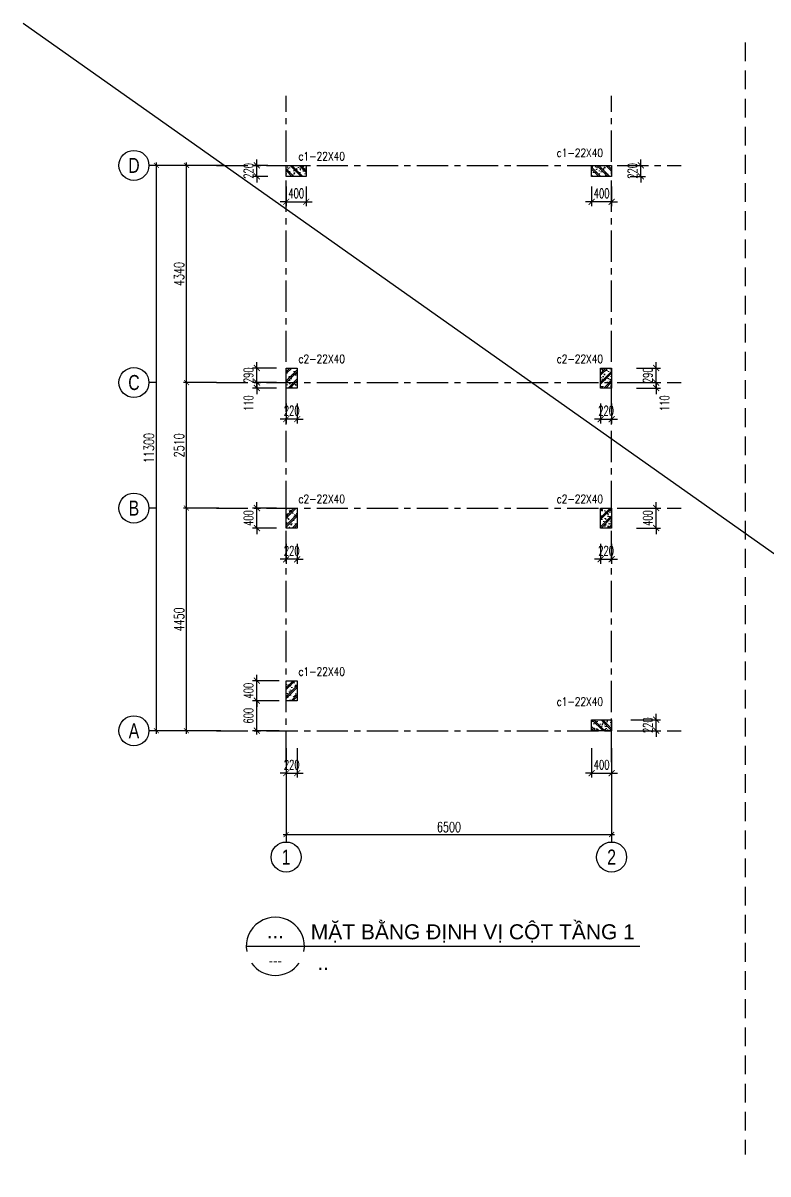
# Model space of a CAD drawing. Header units: millimetres. Extents: x -529861 to -223882, y -171969 to 61504.
# Drawn here: x -472310 to -457432, y -31442 to -8438 of the extents above; entities that cross this region are included whole.
import ezdxf
from ezdxf.enums import TextEntityAlignment as Align

# ---------------------------------------------------------------- set-up
doc = ezdxf.new("R2010")
doc.units = ezdxf.units.MM
doc.header["$LTSCALE"] = 5000
doc.linetypes.add('CENTER', pattern=[2, 1.25, -0.25, 0.25, -0.25])
doc.linetypes.add('HIDDEN', pattern=[0.375, 0.25, -0.125])
doc.layers.get('Defpoints').update_dxf_attribs({"color": 143})
for name, color, linetype in [('KC ICC-COTVACH', 3, 'Continuous'), ('KCS_AXIS', 18, 'CENTER'), ('KCS_BORDER', 3, 'Continuous'), ('KCS_CHI', 1, 'Continuous'), ('KCS_DIM', 1, 'Continuous'), ('KCS_HIDDEN', 8, 'HIDDEN'), ('KCS_TEXT', 2, 'Continuous')]:
    doc.layers.add(name, color=color, linetype=linetype)
for name, color, linetype, lineweight in [('KC-COT-HATCH', 13, 'Continuous', 15), ('KC-COT-NETCAT', 2, 'Continuous', 30), ('S-text', 2, 'Continuous', 20), ('S-TEXT35', 3, 'Continuous', 30)]:
    doc.layers.add(name, color=color, linetype=linetype, lineweight=lineweight)
doc.layers.add('KCS_Plotter', color=11, linetype='Continuous', plot=False)
doc.styles.add('.VnArialH', font='')
doc.styles.add('s-text', font='vnsimli.shx', dxfattribs={"width": 0.7})
doc.styles.add('style1', font='arial.ttf', dxfattribs={"width": 0.75})
doc.styles.add('VNAVANTH', font='')
doc.styles.add('vnsimpli', font='vnsimli.shx', dxfattribs={"width": 0.65})
doc.styles.get('.VnArialH').set_extended_font_data('.VnArialH')
doc.styles.get('VNAVANTH').set_extended_font_data('.VnAvantH')
doc.dimstyles.new('1-100s', dxfattribs={"dimtxt": 200, "dimasz": 100, "dimexe": 60, "dimexo": 0, "dimgap": 50, "dimtad": 1, "dimdec": 0, "dimzin": 0, "dimdsep": 46, "dimtxsty": 's-text', "dimblk1": 'ARCHTICK', "dimblk2": 'ARCHTICK', "dimsah": 1, "dimcen": 80, "dimdle": 60, "dimclrd": 9, "dimclre": 9, "dimclrt": 2, "dimadec": 0, "dimazin": 0, "dimtfac": 0.0001, "dimtdec": 0, "dimtix": 1, "dimtmove": 1, "dimatfit": 3, "dimldrblk": 'ARCHTICK', "dimfxl": 200, "dimtolj": 1, "dimtzin": 0, "dimarcsym": 0})
doc.dimstyles.new('KCS_DIM75', dxfattribs={"dimscale": 75, "dimtxt": 2.5, "dimasz": 1.6, "dimexe": 1.2, "dimexo": 0, "dimgap": 1, "dimtad": 1, "dimdec": 0, "dimzin": 0, "dimdsep": 46, "dimtxsty": 'vnsimpli', "dimblk": 'ARCHTICK', "dimcen": 0, "dimdle": 1, "dimclrd": 256, "dimclre": 256, "dimclrt": 2, "dimadec": 0, "dimazin": 0, "dimtfac": 1, "dimtdec": 0, "dimtix": 1, "dimtmove": 2, "dimatfit": 3, "dimfxl": 1, "dimtolj": 1, "dimtzin": 0, "dimarcsym": 0})

# ---------------------------------------------------------------- blocks, each defined once
blk = doc.blocks.new('_ArchTick')
at = {"color": 0, "linetype": 'ByBlock', "const_width": 0.15}
blk.add_lwpolyline([(-0.5, -0.5), (0.5, 0.5)], dxfattribs=at)
blk = doc.blocks.new('*D1159')
at = {"layer": 'Defpoints', "color": 0, "ltscale": 1500, "transparency": 16777216}
for p in [(-30105, -46736), (-23605, -46736), (-23605, -48212)]:
    blk.add_point(p, dxfattribs=at)
at = {"layer": 'KCS_DIM', "color": 9, "lineweight": -2, "ltscale": 1500, "transparency": 16777216}
for p, q in [((-30105, -46736), (-30105, -48272)), ((-23605, -46736), (-23605, -48272)), ((-30165, -48212), (-23545, -48212))]:
    blk.add_line(p, q, dxfattribs=at)
at = {"layer": 'KCS_DIM', "color": 9, "lineweight": -2, "ltscale": 1500, "transparency": 16777216, "xscale": 100, "yscale": 100, "zscale": 100, "rotation": 180}
blk.add_blockref('_ArchTick', (-30105, -48212), dxfattribs=at)
at = {"layer": 'KCS_DIM', "color": 9, "lineweight": -2, "ltscale": 1500, "transparency": 16777216, "xscale": 100, "yscale": 100, "zscale": 100}
blk.add_blockref('_ArchTick', (-23605, -48212), dxfattribs=at)
at = {"layer": 'KCS_DIM', "color": 2, "ltscale": 1500, "transparency": 16777216, "insert": (-26855, -48062), "char_height": 200, "attachment_point": 5, "style": 's-text'}
blk.add_mtext('\\A1;6500', dxfattribs=at)
blk = doc.blocks.new('*D1160')
at = {"layer": 'Defpoints', "color": 0, "ltscale": 1500, "transparency": 16777216}
for p in [(-32095, -41688), (-31449, -41688), (-31412, -46138)]:
    blk.add_point(p, dxfattribs=at)
at = {"layer": 'KCS_DIM', "color": 9, "lineweight": -2, "ltscale": 1500, "transparency": 16777216}
for p, q in [((-32095, -46198), (-32095, -41628)), ((-31449, -41688), (-32155, -41688)), ((-31412, -46138), (-32155, -46138))]:
    blk.add_line(p, q, dxfattribs=at)
at = {"layer": 'KCS_DIM', "color": 9, "lineweight": -2, "ltscale": 1500, "transparency": 16777216, "xscale": 100, "yscale": 100, "zscale": 100}
for p, rotation in [((-32095, -41688), 90), ((-32095, -46138), 270)]:
    blk.add_blockref('_ArchTick', p, dxfattribs=dict(at, rotation=rotation))
at = {"layer": 'KCS_DIM', "color": 2, "ltscale": 1500, "transparency": 16777216, "insert": (-32245, -43913), "char_height": 200, "attachment_point": 5, "rotation": 90, "style": 's-text'}
blk.add_mtext('\\A1;4450', dxfattribs=at)
blk = doc.blocks.new('*D1161')
at = {"layer": 'Defpoints', "color": 0, "ltscale": 1500, "transparency": 16777216}
for p in [(-32095, -39178), (-31495, -39178), (-31449, -41688)]:
    blk.add_point(p, dxfattribs=at)
at = {"layer": 'KCS_DIM', "color": 9, "lineweight": -2, "ltscale": 1500, "transparency": 16777216}
for p, q in [((-31495, -39178), (-32155, -39178)), ((-32095, -41748), (-32095, -39118)), ((-31449, -41688), (-32155, -41688))]:
    blk.add_line(p, q, dxfattribs=at)
at = {"layer": 'KCS_DIM', "color": 9, "lineweight": -2, "ltscale": 1500, "transparency": 16777216, "xscale": 100, "yscale": 100, "zscale": 100}
for p, rotation in [((-32095, -39178), 90), ((-32095, -41688), 270)]:
    blk.add_blockref('_ArchTick', p, dxfattribs=dict(at, rotation=rotation))
at = {"layer": 'KCS_DIM', "color": 2, "ltscale": 1500, "transparency": 16777216, "insert": (-32245, -40433), "char_height": 200, "attachment_point": 5, "rotation": 90, "style": 's-text'}
blk.add_mtext('\\A1;2510', dxfattribs=at)
blk = doc.blocks.new('*D1162')
at = {"layer": 'Defpoints', "color": 0, "ltscale": 1500, "transparency": 16777216}
for p in [(-32095, -34838), (-31346, -34838), (-31495, -39178)]:
    blk.add_point(p, dxfattribs=at)
at = {"layer": 'KCS_DIM', "color": 9, "lineweight": -2, "ltscale": 1500, "transparency": 16777216}
for p, q in [((-31346, -34838), (-32155, -34838)), ((-32095, -39238), (-32095, -34778)), ((-31495, -39178), (-32155, -39178))]:
    blk.add_line(p, q, dxfattribs=at)
at = {"layer": 'KCS_DIM', "color": 9, "lineweight": -2, "ltscale": 1500, "transparency": 16777216, "xscale": 100, "yscale": 100, "zscale": 100}
for p, rotation in [((-32095, -34838), 90), ((-32095, -39178), 270)]:
    blk.add_blockref('_ArchTick', p, dxfattribs=dict(at, rotation=rotation))
at = {"layer": 'KCS_DIM', "color": 2, "ltscale": 1500, "transparency": 16777216, "insert": (-32245, -37008), "char_height": 200, "attachment_point": 5, "rotation": 90, "style": 's-text'}
blk.add_mtext('\\A1;4340', dxfattribs=at)
blk = doc.blocks.new('*D1163')
at = {"layer": 'Defpoints', "color": 0, "ltscale": 1500, "transparency": 16777216}
for p in [(-32695, -34838), (-31495, -34838), (-31495, -46138)]:
    blk.add_point(p, dxfattribs=at)
at = {"layer": 'KCS_DIM', "color": 9, "lineweight": -2, "ltscale": 1500, "transparency": 16777216}
for p, q in [((-31495, -34838), (-32755, -34838)), ((-32695, -46198), (-32695, -34778)), ((-31495, -46138), (-32755, -46138))]:
    blk.add_line(p, q, dxfattribs=at)
at = {"layer": 'KCS_DIM', "color": 9, "lineweight": -2, "ltscale": 1500, "transparency": 16777216, "xscale": 100, "yscale": 100, "zscale": 100}
for p, rotation in [((-32695, -34838), 90), ((-32695, -46138), 270)]:
    blk.add_blockref('_ArchTick', p, dxfattribs=dict(at, rotation=rotation))
at = {"layer": 'KCS_DIM', "color": 2, "ltscale": 1500, "transparency": 16777216, "insert": (-32845, -40488), "char_height": 200, "attachment_point": 5, "rotation": 90, "style": 's-text'}
blk.add_mtext('\\A1;11300', dxfattribs=at)
blk = doc.blocks.new('*U935')
at = {"layer": 'KC-COT-HATCH'}
h = blk.add_hatch(dxfattribs=at)
h.set_pattern_fill('CHAU-02', color=256, scale=30, pattern_type=2)
h.set_pattern_definition([(50, (-758.44, -466.9), (215.178, -18.826), [22.5, -247.5]), (355, (-758.44, -466.9), (-41.625, 225.658), [18, -198]), (100.451, (-740.51, -468.47), (173.553, 206.83), [19.122, -210.343]), (46.184, (-758.44, -406.9), (320.17, -49.656), [33.75, -371.25]), (96.636, (-731.76, -411.04), (280.4, 292.24), [28.68, -315.514]), (351.184, (-758.44, -406.9), (280.4, 292.24), [27, -297]), (21, (-728.44, -421.9), (179.072, -120.786), [22.5, -247.5]), (226, (-728.44, -421.9), (201.565, -109.66), [18, -198]), (71.451, (-713.52, -431.97), (252.067, 96.76), [19.122, -210.343]), (67.5, (-758.44, -466.9), (-46.775, 88.3123), [0, -195.6, 0, -201, 0, -198.75]), (4.5, (-758.44, -466.9), (85.005, 114.031), [0, -114.6, 0, -191.1, 0, -75.75]), (327.5, (-825.34, -466.9), (160.147, -6.7665), [0, -75, 0, -234, 0, -310.5]), (317.5, (-855.34, -466.9), (174.956, 30.031), [0, -97.5, 0, -155.4, 0, -220.5]), (315, (-758.44, -466.9), (90.156, 90.156), []), (315, (-758.44, -430.15), (90.156, 90.156), [])])
h.paths.add_polyline_path([(-110, 200), (-110, -200), (110, -200), (110, 200)])
at = {"layer": 'KC-COT-NETCAT'}
blk.add_lwpolyline([(-110, -200), (110, -200), (110, 200), (-110, 200)], close=True, dxfattribs=at)
blk = doc.blocks.new('*U20')
blk.add_line((1, 0), (123.32, 0))
for major_axis, start_param, end_param in [((9.04, 0), -0.176637, 3.316767), ((-9.04, 0.01), 0.612827, 2.529211)]:
    blk.add_ellipse((10.04, 0), major_axis=major_axis, ratio=1, start_param=start_param, end_param=end_param)
at = {"layer": 'S-TEXT35', "style": 'VNAVANTH'}
for tag, p in [('VIET_NAME', (21.64, 3.33)), ('ENGLISH_NAME', (21.64, -7.83))]:
    blk.add_attdef(tag, p, '', height=5, dxfattribs=at)
for tag, height, p in [('VIEW-NUMBER', 5, (10.04, 1.5)), ('SHEET_NUMBER', 2.5, (10.04, -5))]:
    blk.add_attdef(tag, text='', height=height, dxfattribs=at).set_placement(p, align=Align.CENTER)
blk = doc.blocks.new('*D34')
at = {"layer": 'Defpoints', "color": 0, "linetype": 'ByBlock', "ltscale": 1500, "transparency": 16777216}
for p in [(-467639, -21983), (-467196, -21983), (-467196, -22583)]:
    blk.add_point(p, dxfattribs=at)
at = {"layer": 'KCS_DIM', "linetype": 'ByBlock', "lineweight": -2, "ltscale": 1500, "transparency": 16777216}
for p, q in [((-467196, -21983), (-467729, -21983)), ((-467639, -22658), (-467639, -21908)), ((-467196, -22583), (-467729, -22583))]:
    blk.add_line(p, q, dxfattribs=at)
at = {"layer": 'KCS_DIM', "linetype": 'ByBlock', "lineweight": -2, "ltscale": 1500, "transparency": 16777216, "xscale": 120, "yscale": 120, "zscale": 120}
for p, rotation in [((-467639, -21983), 90), ((-467639, -22583), 270)]:
    blk.add_blockref('_ArchTick', p, dxfattribs=dict(at, rotation=rotation))
at = {"layer": 'KCS_DIM', "color": 2, "linetype": 'ByBlock', "ltscale": 1500, "transparency": 16777216, "insert": (-467808, -22283), "char_height": 187.5, "attachment_point": 5, "rotation": 90, "style": 'vnsimpli'}
blk.add_mtext('\\A1;600', dxfattribs=at)
blk = doc.blocks.new('*D1012')
at = {"layer": 'Defpoints', "color": 0, "linetype": 'ByBlock', "ltscale": 1500, "transparency": 16777216}
for p in [(-467639, -21583), (-467196, -21583), (-467196, -21983)]:
    blk.add_point(p, dxfattribs=at)
at = {"layer": 'KCS_DIM', "linetype": 'ByBlock', "lineweight": -2, "ltscale": 1500, "transparency": 16777216}
for p, q in [((-467196, -21583), (-467729, -21583)), ((-467639, -21583), (-467639, -21463)), ((-467639, -21983), (-467639, -21583)), ((-467196, -21983), (-467729, -21983)), ((-467639, -21983), (-467639, -22103))]:
    blk.add_line(p, q, dxfattribs=at)
at = {"layer": 'KCS_DIM', "linetype": 'ByBlock', "lineweight": -2, "ltscale": 1500, "transparency": 16777216, "xscale": 120, "yscale": 120, "zscale": 120}
for p, rotation in [((-467639, -21583), 270), ((-467639, -21983), 90)]:
    blk.add_blockref('_ArchTick', p, dxfattribs=dict(at, rotation=rotation))
at = {"layer": 'KCS_DIM', "color": 2, "linetype": 'ByBlock', "ltscale": 1500, "transparency": 16777216, "insert": (-467808, -21783), "char_height": 187.5, "attachment_point": 5, "rotation": 90, "style": 'vnsimpli'}
blk.add_mtext('\\A1;400', dxfattribs=at)
blk = doc.blocks.new('*D1013')
at = {"layer": 'Defpoints', "color": 0, "linetype": 'ByBlock', "ltscale": 1500, "transparency": 16777216}
for p in [(-467054, -22928), (-466834, -22928), (-466834, -23430)]:
    blk.add_point(p, dxfattribs=at)
at = {"layer": 'KCS_DIM', "linetype": 'ByBlock', "lineweight": -2, "ltscale": 1500, "transparency": 16777216}
for p, q in [((-467054, -22928), (-467054, -23520)), ((-466834, -22928), (-466834, -23520)), ((-467054, -23430), (-467174, -23430)), ((-467054, -23430), (-466834, -23430)), ((-466834, -23430), (-466714, -23430))]:
    blk.add_line(p, q, dxfattribs=at)
at = {"layer": 'KCS_DIM', "linetype": 'ByBlock', "lineweight": -2, "ltscale": 1500, "transparency": 16777216, "xscale": 120, "yscale": 120, "zscale": 120}
blk.add_blockref('_ArchTick', (-467054, -23430), dxfattribs=at)
at = {"layer": 'KCS_DIM', "linetype": 'ByBlock', "lineweight": -2, "ltscale": 1500, "transparency": 16777216, "xscale": 120, "yscale": 120, "zscale": 120, "rotation": 180}
blk.add_blockref('_ArchTick', (-466834, -23430), dxfattribs=at)
at = {"layer": 'KCS_DIM', "color": 2, "linetype": 'ByBlock', "ltscale": 1500, "transparency": 16777216, "insert": (-466944, -23262), "char_height": 187.5, "attachment_point": 5, "style": 'vnsimpli'}
blk.add_mtext('\\A1;220', dxfattribs=at)
blk = doc.blocks.new('*D1014')
at = {"layer": 'Defpoints', "color": 0, "linetype": 'ByBlock', "ltscale": 1500, "transparency": 16777216}
for p in [(-460954, -22928), (-460554, -22928), (-460554, -23430)]:
    blk.add_point(p, dxfattribs=at)
at = {"layer": 'KCS_DIM', "linetype": 'ByBlock', "lineweight": -2, "ltscale": 1500, "transparency": 16777216}
for p, q in [((-460954, -22928), (-460954, -23520)), ((-460554, -22928), (-460554, -23520)), ((-460954, -23430), (-461074, -23430)), ((-460954, -23430), (-460554, -23430)), ((-460554, -23430), (-460434, -23430))]:
    blk.add_line(p, q, dxfattribs=at)
at = {"layer": 'KCS_DIM', "linetype": 'ByBlock', "lineweight": -2, "ltscale": 1500, "transparency": 16777216, "xscale": 120, "yscale": 120, "zscale": 120}
blk.add_blockref('_ArchTick', (-460954, -23430), dxfattribs=at)
at = {"layer": 'KCS_DIM', "linetype": 'ByBlock', "lineweight": -2, "ltscale": 1500, "transparency": 16777216, "xscale": 120, "yscale": 120, "zscale": 120, "rotation": 180}
blk.add_blockref('_ArchTick', (-460554, -23430), dxfattribs=at)
at = {"layer": 'KCS_DIM', "color": 2, "linetype": 'ByBlock', "ltscale": 1500, "transparency": 16777216, "insert": (-460754, -23262), "char_height": 187.5, "attachment_point": 5, "style": 'vnsimpli'}
blk.add_mtext('\\A1;400', dxfattribs=at)
blk = doc.blocks.new('*D1015')
at = {"layer": 'Defpoints', "color": 0, "linetype": 'ByBlock', "ltscale": 1500, "transparency": 16777216}
for p in [(-460169, -22363), (-459665, -22363), (-460169, -22583)]:
    blk.add_point(p, dxfattribs=at)
at = {"layer": 'KCS_DIM', "linetype": 'ByBlock', "lineweight": -2, "ltscale": 1500, "transparency": 16777216}
for p, q in [((-459665, -22363), (-459665, -22243)), ((-460169, -22363), (-459575, -22363)), ((-459665, -22583), (-459665, -22363)), ((-460169, -22583), (-459575, -22583)), ((-459665, -22583), (-459665, -22703))]:
    blk.add_line(p, q, dxfattribs=at)
at = {"layer": 'KCS_DIM', "linetype": 'ByBlock', "lineweight": -2, "ltscale": 1500, "transparency": 16777216, "xscale": 120, "yscale": 120, "zscale": 120}
for p, rotation in [((-459665, -22363), 270), ((-459665, -22583), 90)]:
    blk.add_blockref('_ArchTick', p, dxfattribs=dict(at, rotation=rotation))
at = {"layer": 'KCS_DIM', "color": 2, "linetype": 'ByBlock', "ltscale": 1500, "transparency": 16777216, "insert": (-459833, -22473), "char_height": 187.5, "attachment_point": 5, "rotation": 90, "style": 'vnsimpli'}
blk.add_mtext('\\A1;220', dxfattribs=at)
blk = doc.blocks.new('*D1016')
at = {"layer": 'Defpoints', "color": 0, "linetype": 'ByBlock', "ltscale": 1500, "transparency": 16777216}
for p in [(-460058, -18133), (-459665, -18133), (-460058, -18533)]:
    blk.add_point(p, dxfattribs=at)
at = {"layer": 'KCS_DIM', "linetype": 'ByBlock', "lineweight": -2, "ltscale": 1500, "transparency": 16777216}
for p, q in [((-460058, -18133), (-459575, -18133)), ((-459665, -18133), (-459665, -18013)), ((-459665, -18533), (-459665, -18133)), ((-460058, -18533), (-459575, -18533)), ((-459665, -18533), (-459665, -18653))]:
    blk.add_line(p, q, dxfattribs=at)
at = {"layer": 'KCS_DIM', "linetype": 'ByBlock', "lineweight": -2, "ltscale": 1500, "transparency": 16777216, "xscale": 120, "yscale": 120, "zscale": 120}
for p, rotation in [((-459665, -18133), 270), ((-459665, -18533), 90)]:
    blk.add_blockref('_ArchTick', p, dxfattribs=dict(at, rotation=rotation))
at = {"layer": 'KCS_DIM', "color": 2, "linetype": 'ByBlock', "ltscale": 1500, "transparency": 16777216, "insert": (-459833, -18333), "char_height": 187.5, "attachment_point": 5, "rotation": 90, "style": 'vnsimpli'}
blk.add_mtext('\\A1;400', dxfattribs=at)
blk = doc.blocks.new('*D1017')
at = {"layer": 'Defpoints', "color": 0, "linetype": 'ByBlock', "ltscale": 1500, "transparency": 16777216}
for p in [(-460774, -18844), (-460554, -18844), (-460554, -19155)]:
    blk.add_point(p, dxfattribs=at)
at = {"layer": 'KCS_DIM', "linetype": 'ByBlock', "lineweight": -2, "ltscale": 1500, "transparency": 16777216}
for p, q in [((-460774, -18844), (-460774, -19245)), ((-460554, -18844), (-460554, -19245)), ((-460774, -19155), (-460894, -19155)), ((-460774, -19155), (-460554, -19155)), ((-460554, -19155), (-460434, -19155))]:
    blk.add_line(p, q, dxfattribs=at)
at = {"layer": 'KCS_DIM', "linetype": 'ByBlock', "lineweight": -2, "ltscale": 1500, "transparency": 16777216, "xscale": 120, "yscale": 120, "zscale": 120}
blk.add_blockref('_ArchTick', (-460774, -19155), dxfattribs=at)
at = {"layer": 'KCS_DIM', "linetype": 'ByBlock', "lineweight": -2, "ltscale": 1500, "transparency": 16777216, "xscale": 120, "yscale": 120, "zscale": 120, "rotation": 180}
blk.add_blockref('_ArchTick', (-460554, -19155), dxfattribs=at)
at = {"layer": 'KCS_DIM', "color": 2, "linetype": 'ByBlock', "ltscale": 1500, "transparency": 16777216, "insert": (-460664, -18986), "char_height": 187.5, "attachment_point": 5, "style": 'vnsimpli'}
blk.add_mtext('\\A1;220', dxfattribs=at)
blk = doc.blocks.new('*D1018')
at = {"layer": 'Defpoints', "color": 0, "linetype": 'ByBlock', "ltscale": 1500, "transparency": 16777216}
for p in [(-467639, -18133), (-467245, -18133), (-467245, -18533)]:
    blk.add_point(p, dxfattribs=at)
at = {"layer": 'KCS_DIM', "linetype": 'ByBlock', "lineweight": -2, "ltscale": 1500, "transparency": 16777216}
for p, q in [((-467245, -18133), (-467729, -18133)), ((-467639, -18133), (-467639, -18013)), ((-467639, -18533), (-467639, -18133)), ((-467245, -18533), (-467729, -18533)), ((-467639, -18533), (-467639, -18653))]:
    blk.add_line(p, q, dxfattribs=at)
at = {"layer": 'KCS_DIM', "linetype": 'ByBlock', "lineweight": -2, "ltscale": 1500, "transparency": 16777216, "xscale": 120, "yscale": 120, "zscale": 120}
for p, rotation in [((-467639, -18133), 270), ((-467639, -18533), 90)]:
    blk.add_blockref('_ArchTick', p, dxfattribs=dict(at, rotation=rotation))
at = {"layer": 'KCS_DIM', "color": 2, "linetype": 'ByBlock', "ltscale": 1500, "transparency": 16777216, "insert": (-467808, -18333), "char_height": 187.5, "attachment_point": 5, "rotation": 90, "style": 'vnsimpli'}
blk.add_mtext('\\A1;400', dxfattribs=at)
blk = doc.blocks.new('*D1019')
at = {"layer": 'Defpoints', "color": 0, "linetype": 'ByBlock', "ltscale": 1500, "transparency": 16777216}
for p in [(-467054, -18844), (-466834, -18844), (-467054, -19155)]:
    blk.add_point(p, dxfattribs=at)
at = {"layer": 'KCS_DIM', "linetype": 'ByBlock', "lineweight": -2, "ltscale": 1500, "transparency": 16777216}
for p, q in [((-467054, -18844), (-467054, -19245)), ((-466834, -18844), (-466834, -19245)), ((-467054, -19155), (-467174, -19155)), ((-466834, -19155), (-467054, -19155)), ((-466834, -19155), (-466714, -19155))]:
    blk.add_line(p, q, dxfattribs=at)
at = {"layer": 'KCS_DIM', "linetype": 'ByBlock', "lineweight": -2, "ltscale": 1500, "transparency": 16777216, "xscale": 120, "yscale": 120, "zscale": 120}
blk.add_blockref('_ArchTick', (-467054, -19155), dxfattribs=at)
at = {"layer": 'KCS_DIM', "linetype": 'ByBlock', "lineweight": -2, "ltscale": 1500, "transparency": 16777216, "xscale": 120, "yscale": 120, "zscale": 120, "rotation": 180}
blk.add_blockref('_ArchTick', (-466834, -19155), dxfattribs=at)
at = {"layer": 'KCS_DIM', "color": 2, "linetype": 'ByBlock', "ltscale": 1500, "transparency": 16777216, "insert": (-466944, -18986), "char_height": 187.5, "attachment_point": 5, "style": 'vnsimpli'}
blk.add_mtext('\\A1;220', dxfattribs=at)
blk = doc.blocks.new('*D1020')
at = {"layer": 'Defpoints', "color": 0, "linetype": 'ByBlock', "ltscale": 1500, "transparency": 16777216}
for p in [(-467639, -15623), (-467245, -15623), (-467245, -15733)]:
    blk.add_point(p, dxfattribs=at)
at = {"layer": 'KCS_DIM', "linetype": 'ByBlock', "lineweight": -2, "ltscale": 1500, "transparency": 16777216}
for p, q in [((-467245, -15623), (-467729, -15623)), ((-467639, -15623), (-467639, -15503)), ((-467639, -15733), (-467639, -15623)), ((-467245, -15733), (-467729, -15733)), ((-467639, -15733), (-467639, -15853))]:
    blk.add_line(p, q, dxfattribs=at)
at = {"layer": 'KCS_DIM', "linetype": 'ByBlock', "lineweight": -2, "ltscale": 1500, "transparency": 16777216, "xscale": 120, "yscale": 120, "zscale": 120}
for p, rotation in [((-467639, -15623), 270), ((-467639, -15733), 90)]:
    blk.add_blockref('_ArchTick', p, dxfattribs=dict(at, rotation=rotation))
at = {"layer": 'KCS_DIM', "color": 2, "linetype": 'ByBlock', "ltscale": 1500, "transparency": 16777216, "insert": (-467808, -16035), "char_height": 187.5, "attachment_point": 5, "rotation": 90, "style": 'vnsimpli'}
blk.add_mtext('\\A1;110', dxfattribs=at)
blk = doc.blocks.new('*D1021')
at = {"layer": 'Defpoints', "color": 0, "linetype": 'ByBlock', "ltscale": 1500, "transparency": 16777216}
for p in [(-467639, -15333), (-467245, -15333), (-467245, -15623)]:
    blk.add_point(p, dxfattribs=at)
at = {"layer": 'KCS_DIM', "linetype": 'ByBlock', "lineweight": -2, "ltscale": 1500, "transparency": 16777216}
for p, q in [((-467245, -15333), (-467729, -15333)), ((-467639, -15333), (-467639, -15213)), ((-467639, -15623), (-467639, -15333)), ((-467245, -15623), (-467729, -15623)), ((-467639, -15623), (-467639, -15743))]:
    blk.add_line(p, q, dxfattribs=at)
at = {"layer": 'KCS_DIM', "linetype": 'ByBlock', "lineweight": -2, "ltscale": 1500, "transparency": 16777216, "xscale": 120, "yscale": 120, "zscale": 120}
for p, rotation in [((-467639, -15333), 270), ((-467639, -15623), 90)]:
    blk.add_blockref('_ArchTick', p, dxfattribs=dict(at, rotation=rotation))
at = {"layer": 'KCS_DIM', "color": 2, "linetype": 'ByBlock', "ltscale": 1500, "transparency": 16777216, "insert": (-467808, -15478), "char_height": 187.5, "attachment_point": 5, "rotation": 90, "style": 'vnsimpli'}
blk.add_mtext('\\A1;290', dxfattribs=at)
blk = doc.blocks.new('*D1022')
at = {"layer": 'Defpoints', "color": 0, "linetype": 'ByBlock', "ltscale": 1500, "transparency": 16777216}
for p in [(-467054, -16044), (-466834, -16044), (-467054, -16355)]:
    blk.add_point(p, dxfattribs=at)
at = {"layer": 'KCS_DIM', "linetype": 'ByBlock', "lineweight": -2, "ltscale": 1500, "transparency": 16777216}
for p, q in [((-467054, -16044), (-467054, -16445)), ((-466834, -16044), (-466834, -16445)), ((-467054, -16355), (-467174, -16355)), ((-466834, -16355), (-467054, -16355)), ((-466834, -16355), (-466714, -16355))]:
    blk.add_line(p, q, dxfattribs=at)
at = {"layer": 'KCS_DIM', "linetype": 'ByBlock', "lineweight": -2, "ltscale": 1500, "transparency": 16777216, "xscale": 120, "yscale": 120, "zscale": 120}
blk.add_blockref('_ArchTick', (-467054, -16355), dxfattribs=at)
at = {"layer": 'KCS_DIM', "linetype": 'ByBlock', "lineweight": -2, "ltscale": 1500, "transparency": 16777216, "xscale": 120, "yscale": 120, "zscale": 120, "rotation": 180}
blk.add_blockref('_ArchTick', (-466834, -16355), dxfattribs=at)
at = {"layer": 'KCS_DIM', "color": 2, "linetype": 'ByBlock', "ltscale": 1500, "transparency": 16777216, "insert": (-466944, -16186), "char_height": 187.5, "attachment_point": 5, "style": 'vnsimpli'}
blk.add_mtext('\\A1;220', dxfattribs=at)
blk = doc.blocks.new('*D1024')
at = {"layer": 'Defpoints', "color": 0, "linetype": 'ByBlock', "ltscale": 1500, "transparency": 16777216}
for p in [(-460058, -15623), (-459665, -15623), (-460058, -15733)]:
    blk.add_point(p, dxfattribs=at)
at = {"layer": 'KCS_DIM', "linetype": 'ByBlock', "lineweight": -2, "ltscale": 1500, "transparency": 16777216}
for p, q in [((-460058, -15623), (-459575, -15623)), ((-459665, -15623), (-459665, -15503)), ((-459665, -15733), (-459665, -15623)), ((-460058, -15733), (-459575, -15733)), ((-459665, -15733), (-459665, -15853))]:
    blk.add_line(p, q, dxfattribs=at)
at = {"layer": 'KCS_DIM', "linetype": 'ByBlock', "lineweight": -2, "ltscale": 1500, "transparency": 16777216, "xscale": 120, "yscale": 120, "zscale": 120}
for p, rotation in [((-459665, -15623), 270), ((-459665, -15733), 90)]:
    blk.add_blockref('_ArchTick', p, dxfattribs=dict(at, rotation=rotation))
at = {"layer": 'KCS_DIM', "color": 2, "linetype": 'ByBlock', "ltscale": 1500, "transparency": 16777216, "insert": (-459496, -16035), "char_height": 187.5, "attachment_point": 5, "rotation": 90, "style": 'vnsimpli'}
blk.add_mtext('\\A1;110', dxfattribs=at)
blk = doc.blocks.new('*D1025')
at = {"layer": 'Defpoints', "color": 0, "linetype": 'ByBlock', "ltscale": 1500, "transparency": 16777216}
for p in [(-460058, -15333), (-459665, -15333), (-460058, -15623)]:
    blk.add_point(p, dxfattribs=at)
at = {"layer": 'KCS_DIM', "linetype": 'ByBlock', "lineweight": -2, "ltscale": 1500, "transparency": 16777216}
for p, q in [((-460058, -15333), (-459575, -15333)), ((-459665, -15333), (-459665, -15213)), ((-459665, -15623), (-459665, -15333)), ((-460058, -15623), (-459575, -15623)), ((-459665, -15623), (-459665, -15743))]:
    blk.add_line(p, q, dxfattribs=at)
at = {"layer": 'KCS_DIM', "linetype": 'ByBlock', "lineweight": -2, "ltscale": 1500, "transparency": 16777216, "xscale": 120, "yscale": 120, "zscale": 120}
for p, rotation in [((-459665, -15333), 270), ((-459665, -15623), 90)]:
    blk.add_blockref('_ArchTick', p, dxfattribs=dict(at, rotation=rotation))
at = {"layer": 'KCS_DIM', "color": 2, "linetype": 'ByBlock', "ltscale": 1500, "transparency": 16777216, "insert": (-459833, -15478), "char_height": 187.5, "attachment_point": 5, "rotation": 90, "style": 'vnsimpli'}
blk.add_mtext('\\A1;290', dxfattribs=at)
blk = doc.blocks.new('*D1023')
at = {"layer": 'Defpoints', "color": 0, "linetype": 'ByBlock', "ltscale": 1500, "transparency": 16777216}
for p in [(-460774, -16044), (-460554, -16044), (-460554, -16355)]:
    blk.add_point(p, dxfattribs=at)
at = {"layer": 'KCS_DIM', "linetype": 'ByBlock', "lineweight": -2, "ltscale": 1500, "transparency": 16777216}
for p, q in [((-460774, -16044), (-460774, -16445)), ((-460554, -16044), (-460554, -16445)), ((-460774, -16355), (-460894, -16355)), ((-460774, -16355), (-460554, -16355)), ((-460554, -16355), (-460434, -16355))]:
    blk.add_line(p, q, dxfattribs=at)
at = {"layer": 'KCS_DIM', "linetype": 'ByBlock', "lineweight": -2, "ltscale": 1500, "transparency": 16777216, "xscale": 120, "yscale": 120, "zscale": 120}
blk.add_blockref('_ArchTick', (-460774, -16355), dxfattribs=at)
at = {"layer": 'KCS_DIM', "linetype": 'ByBlock', "lineweight": -2, "ltscale": 1500, "transparency": 16777216, "xscale": 120, "yscale": 120, "zscale": 120, "rotation": 180}
blk.add_blockref('_ArchTick', (-460554, -16355), dxfattribs=at)
at = {"layer": 'KCS_DIM', "color": 2, "linetype": 'ByBlock', "ltscale": 1500, "transparency": 16777216, "insert": (-460664, -16186), "char_height": 187.5, "attachment_point": 5, "style": 'vnsimpli'}
blk.add_mtext('\\A1;220', dxfattribs=at)
blk = doc.blocks.new('*D1026')
at = {"layer": 'Defpoints', "color": 0, "linetype": 'ByBlock', "ltscale": 1500, "transparency": 16777216}
for p in [(-467054, -11706), (-466654, -11706), (-466654, -12011)]:
    blk.add_point(p, dxfattribs=at)
at = {"layer": 'KCS_DIM', "linetype": 'ByBlock', "lineweight": -2, "ltscale": 1500, "transparency": 16777216}
for p, q in [((-467054, -11706), (-467054, -12101)), ((-466654, -11706), (-466654, -12101)), ((-467054, -12011), (-467174, -12011)), ((-467054, -12011), (-466654, -12011)), ((-466654, -12011), (-466534, -12011))]:
    blk.add_line(p, q, dxfattribs=at)
at = {"layer": 'KCS_DIM', "linetype": 'ByBlock', "lineweight": -2, "ltscale": 1500, "transparency": 16777216, "xscale": 120, "yscale": 120, "zscale": 120}
blk.add_blockref('_ArchTick', (-467054, -12011), dxfattribs=at)
at = {"layer": 'KCS_DIM', "linetype": 'ByBlock', "lineweight": -2, "ltscale": 1500, "transparency": 16777216, "xscale": 120, "yscale": 120, "zscale": 120, "rotation": 180}
blk.add_blockref('_ArchTick', (-466654, -12011), dxfattribs=at)
at = {"layer": 'KCS_DIM', "color": 2, "linetype": 'ByBlock', "ltscale": 1500, "transparency": 16777216, "insert": (-466854, -11842), "char_height": 187.5, "attachment_point": 5, "style": 'vnsimpli'}
blk.add_mtext('\\A1;400', dxfattribs=at)
blk = doc.blocks.new('*D1027')
at = {"layer": 'Defpoints', "color": 0, "linetype": 'ByBlock', "ltscale": 1500, "transparency": 16777216}
for p in [(-467639, -11283), (-467422, -11283), (-467422, -11503)]:
    blk.add_point(p, dxfattribs=at)
at = {"layer": 'KCS_DIM', "linetype": 'ByBlock', "lineweight": -2, "ltscale": 1500, "transparency": 16777216}
for p, q in [((-467639, -11283), (-467639, -11163)), ((-467422, -11283), (-467729, -11283)), ((-467639, -11503), (-467639, -11283)), ((-467422, -11503), (-467729, -11503)), ((-467639, -11503), (-467639, -11623))]:
    blk.add_line(p, q, dxfattribs=at)
at = {"layer": 'KCS_DIM', "linetype": 'ByBlock', "lineweight": -2, "ltscale": 1500, "transparency": 16777216, "xscale": 120, "yscale": 120, "zscale": 120}
for p, rotation in [((-467639, -11283), 270), ((-467639, -11503), 90)]:
    blk.add_blockref('_ArchTick', p, dxfattribs=dict(at, rotation=rotation))
at = {"layer": 'KCS_DIM', "color": 2, "linetype": 'ByBlock', "ltscale": 1500, "transparency": 16777216, "insert": (-467808, -11393), "char_height": 187.5, "attachment_point": 5, "rotation": 90, "style": 'vnsimpli'}
blk.add_mtext('\\A1;220', dxfattribs=at)
blk = doc.blocks.new('*D1029')
at = {"layer": 'Defpoints', "color": 0, "linetype": 'ByBlock', "ltscale": 1500, "transparency": 16777216}
for p in [(-460954, -11706), (-460554, -11706), (-460954, -12011)]:
    blk.add_point(p, dxfattribs=at)
at = {"layer": 'KCS_DIM', "linetype": 'ByBlock', "lineweight": -2, "ltscale": 1500, "transparency": 16777216}
for p, q in [((-460954, -11706), (-460954, -12101)), ((-460554, -11706), (-460554, -12101)), ((-460954, -12011), (-461074, -12011)), ((-460554, -12011), (-460954, -12011)), ((-460554, -12011), (-460434, -12011))]:
    blk.add_line(p, q, dxfattribs=at)
at = {"layer": 'KCS_DIM', "linetype": 'ByBlock', "lineweight": -2, "ltscale": 1500, "transparency": 16777216, "xscale": 120, "yscale": 120, "zscale": 120}
blk.add_blockref('_ArchTick', (-460954, -12011), dxfattribs=at)
at = {"layer": 'KCS_DIM', "linetype": 'ByBlock', "lineweight": -2, "ltscale": 1500, "transparency": 16777216, "xscale": 120, "yscale": 120, "zscale": 120, "rotation": 180}
blk.add_blockref('_ArchTick', (-460554, -12011), dxfattribs=at)
at = {"layer": 'KCS_DIM', "color": 2, "linetype": 'ByBlock', "ltscale": 1500, "transparency": 16777216, "insert": (-460754, -11842), "char_height": 187.5, "attachment_point": 5, "style": 'vnsimpli'}
blk.add_mtext('\\A1;400', dxfattribs=at)
blk = doc.blocks.new('*D1028')
at = {"layer": 'Defpoints', "color": 0, "linetype": 'ByBlock', "ltscale": 1500, "transparency": 16777216}
for p in [(-460186, -11283), (-459970, -11283), (-460186, -11503)]:
    blk.add_point(p, dxfattribs=at)
at = {"layer": 'KCS_DIM', "linetype": 'ByBlock', "lineweight": -2, "ltscale": 1500, "transparency": 16777216}
for p, q in [((-459970, -11283), (-459970, -11163)), ((-460186, -11283), (-459880, -11283)), ((-459970, -11503), (-459970, -11283)), ((-460186, -11503), (-459880, -11503)), ((-459970, -11503), (-459970, -11623))]:
    blk.add_line(p, q, dxfattribs=at)
at = {"layer": 'KCS_DIM', "linetype": 'ByBlock', "lineweight": -2, "ltscale": 1500, "transparency": 16777216, "xscale": 120, "yscale": 120, "zscale": 120}
for p, rotation in [((-459970, -11283), 270), ((-459970, -11503), 90)]:
    blk.add_blockref('_ArchTick', p, dxfattribs=dict(at, rotation=rotation))
at = {"layer": 'KCS_DIM', "color": 2, "linetype": 'ByBlock', "ltscale": 1500, "transparency": 16777216, "insert": (-460139, -11393), "char_height": 187.5, "attachment_point": 5, "rotation": 90, "style": 'vnsimpli'}
blk.add_mtext('\\A1;220', dxfattribs=at)
blk = doc.blocks.new('2-LUOI TRUC')
at = {"layer": 'KCS_AXIS', "ltscale": 0.1}
for p, q in [((-30105.3, -46766.5), (-30105.3, -33447.5)), ((-23605.3, -46766.5), (-23605.3, -33447.5)), ((-31495.3, -34837.5), (-22215.3, -34837.5)), ((-31495.3, -39177.5), (-22215.3, -39177.5)), ((-31495.3, -41687.5), (-22215.3, -41687.5)), ((-31495.3, -46137.5), (-22215.3, -46137.5))]:
    blk.add_line(p, q, dxfattribs=at)
at = {"layer": 'KCS_CHI', "ltscale": 1500}
for p, q in [((-32695.3, -34837.5), (-32845.3, -34837.5)), ((-32695.3, -39177.5), (-32845.3, -39177.5)), ((-32695.3, -41687.5), (-32845.3, -41687.5)), ((-32695.3, -46137.5), (-32845.3, -46137.5)), ((-30105.3, -48211.7), (-30105.3, -48361.7)), ((-23605.3, -48211.7), (-23605.3, -48361.7))]:
    blk.add_line(p, q, dxfattribs=at)
for centre in [(-33145.3, -34837.5), (-33145.3, -39177.5), (-33145.3, -41687.5), (-33145.3, -46137.5), (-30105.3, -48661.7), (-23605.3, -48661.7)]:
    blk.add_circle(centre, 300, dxfattribs=at)
at = {"layer": 'KCS_TEXT', "color": 4, "ltscale": 1500, "style": 'style1', "width": 0.75}
for s, p in [('D', (-33145.3, -34837.5)), ('C', (-33145.3, -39177.5)), ('B', (-33145.3, -41687.5)), ('A', (-33145.3, -46137.5)), ('1', (-30105.3, -48661.7)), ('2', (-23605.3, -48661.7))]:
    blk.add_text(s, height=300, dxfattribs=at).set_placement(p, align=Align.MIDDLE_CENTER)
at = {"layer": 'KCS_DIM', "ltscale": 1500}
for base, p1, p2, picture, middle in [((-32695.3, -34837.5), (-31495.3, -46137.5), (-31495.3, -34837.5), '*D1163', (-32845.3, -40487.5)), ((-32095.3, -34837.5), (-31495.3, -39177.5), (-31345.8, -34837.5), '*D1162', (-32245.3, -37007.5)), ((-32095.3, -39177.5), (-31449, -41687.5), (-31495.3, -39177.5), '*D1161', (-32245.3, -40432.5)), ((-32095.3, -41687.5), (-31412.2, -46137.5), (-31449, -41687.5), '*D1160', (-32245.3, -43912.5))]:
    dim = blk.add_linear_dim(base=base, p1=p1, p2=p2, angle=90, dimstyle='1-100s', dxfattribs=at)
    dim.commit()
    dim.dimension.update_dxf_attribs({"geometry": picture, "text_midpoint": middle})
dim = blk.add_linear_dim(base=(-23605.3, -48211.7), p1=(-30105.3, -46735.7), p2=(-23605.3, -46735.7), dimstyle='1-100s', dxfattribs=at)
dim.commit()
dim.dimension.update_dxf_attribs({"geometry": '*D1159', "text_midpoint": (-26855.3, -48061.7)})
blk = doc.blocks.new('2-MBC')
at = {"layer": 'KC ICC-COTVACH'}
for p, xscale, rotation in [((90, 11080), -1.000000000000001, 90), ((6190, 11080), -1.000000000000001, 90), ((0, 6940), -1, 180), ((6280, 6940), -1, 180), ((0, 4140), -1, 180), ((6280, 4140), -1, 180), ((0, 690), -1, 180), ((6190, 0), -1.000000000000001, 90)]:
    blk.add_blockref('*U935', p, dxfattribs=dict(at, xscale=xscale, rotation=rotation))
at = {"layer": 'KCS_AXIS'}
blk.add_blockref('2-LUOI TRUC', (29995, 46028), dxfattribs=at)

msp = doc.modelspace()

# ---------------------------------------------------------------- linework, layer by layer
at = {"layer": 'KCS_HIDDEN', "ltscale": 0.3}
msp.add_line((-457885.02, -8824.89), (-457885.02, -31054.83), dxfattribs=at)
at = {"layer": 'KCS_Plotter', "linetype": 'ByBlock', "ltscale": 1500}
msp.add_line((-472309.84, -8437.61), (-439778.22, -31442.11), dxfattribs=at)

# ---------------------------------------------------------------- block references
ref = msp.add_blockref('*U20', (-467916.43, -26891.82), dxfattribs=dict(xscale=64.285713, yscale=64.285713, zscale=64.285713))
ref.add_attrib('SHEET_NUMBER', '---', dxfattribs={"layer": 'S-text', "height": 200, "style": 'VNAVANTH'}).set_placement((-467270.99, -27277.53), align=Align.CENTER)
ref.add_attrib('ENGLISH_NAME', '..', (-466432.7, -27364.93), dxfattribs={"layer": 'S-text', "height": 300, "style": '.VnArialH'})
ref.add_attrib('VIET_NAME', 'MÆT B»NG §ÞNH VÞ CéT TÇNG 1', (-466562.96, -26751.65), dxfattribs={"layer": 'S-text', "height": 300, "style": '.VnArialH'})
ref.add_attrib('VIEW-NUMBER', '...', dxfattribs={"layer": 'S-text', "height": 300, "style": 'VNAVANTH'}).set_placement((-467270.99, -26731.1), align=Align.CENTER)
at = {"layer": 'KCS_BORDER', "ltscale": 1500}
msp.add_blockref('2-MBC', (-466944.3, -22473.4), dxfattribs=at)

# ---------------------------------------------------------------- texts
at = {"layer": 'S-text', "style": 's-text', "width": 0.8}
for s, p in [('c1-22X40', (-466345.57, -11183.14, 0)), ('c1-22X40', (-461187.69, -11114.47, 0)), ('c2-22X40', (-466345.57, -15233.14, 0)), ('c2-22X40', (-461187.69, -15233.14, 0)), ('c2-22X40', (-466345.57, -18033.14, 0)), ('c2-22X40', (-461187.69, -18033.14, 0)), ('c1-22X40', (-466345.57, -21483.14, 0)), ('c1-22X40', (-461187.69, -22083.14, 0))]:
    msp.add_text(s, height=165, dxfattribs=at).set_placement(p, align=Align.CENTER)

# ---------------------------------------------------------------- dimensions: what is measured, and where the dimension line sits
at = {"layer": 'KCS_DIM', "linetype": 'ByBlock', "ltscale": 1500}
for base, p1, p2, angle, picture, middle in [((-467638.83, -11283.4), (-467422.44, -11503.4), (-467422.44, -11283.4), 90, '*D1027', (-467807.58, -11393.4)), ((-459969.77, -11283.4), (-460186.16, -11503.4), (-460186.16, -11283.4), 90, '*D1028', (-460138.52, -11393.4)), ((-460954.3, -12010.57), (-460554.3, -11705.77), (-460954.3, -11705.77), 180, '*D1029', (-460754.3, -11841.82)), ((-467638.83, -15333.4), (-467245.44, -15623.4), (-467245.44, -15333.4), 90, '*D1021', (-467807.58, -15478.4)), ((-459664.64, -15333.4), (-460058.03, -15623.4), (-460058.03, -15333.4), 90, '*D1025', (-459833.39, -15478.4)), ((-467054.3, -16354.5), (-466834.3, -16043.66), (-467054.3, -16043.66), 180, '*D1022', (-466944.3, -16185.75)), ((-467638.83, -18133.4), (-467245.44, -18533.4), (-467245.44, -18133.4), 90, '*D1018', (-467807.58, -18333.4)), ((-459664.64, -18133.4), (-460058.03, -18533.4), (-460058.03, -18133.4), 90, '*D1016', (-459833.39, -18333.4)), ((-467054.3, -19154.5), (-466834.3, -18843.66), (-467054.3, -18843.66), 180, '*D1019', (-466944.3, -18985.75)), ((-467638.83, -21583.4), (-467195.65, -21983.4), (-467195.65, -21583.4), 90, '*D1012', (-467807.58, -21783.4)), ((-467638.83, -21983.4), (-467195.65, -22583.4), (-467195.65, -21983.4), 90, '*D34', (-467807.58, -22283.4)), ((-459664.64, -22363.4), (-460168.91, -22583.4), (-460168.91, -22363.4), 90, '*D1015', (-459833.39, -22473.4))]:
    dim = msp.add_linear_dim(base=base, p1=p1, p2=p2, angle=angle, dimstyle='KCS_DIM75', dxfattribs=at)
    dim.commit()
    dim.dimension.update_dxf_attribs({"geometry": picture, "text_midpoint": middle})
for base, p1, p2, picture, middle in [((-466654.3, -12010.57), (-467054.3, -11705.77), (-466654.3, -11705.77), '*D1026', (-466854.3, -11841.82)), ((-460554.3, -16354.5), (-460774.3, -16043.66), (-460554.3, -16043.66), '*D1023', (-460664.3, -16185.75)), ((-460554.3, -19154.5), (-460774.3, -18843.66), (-460554.3, -18843.66), '*D1017', (-460664.3, -18985.75)), ((-466834.3, -23430.49), (-467054.3, -22928.14), (-466834.3, -22928.14), '*D1013', (-466944.3, -23261.74)), ((-460554.3, -23430.49), (-460954.3, -22928.14), (-460554.3, -22928.14), '*D1014', (-460754.3, -23261.74))]:
    dim = msp.add_linear_dim(base=base, p1=p1, p2=p2, dimstyle='KCS_DIM75', dxfattribs=at)
    dim.commit()
    dim.dimension.update_dxf_attribs({"geometry": picture, "text_midpoint": middle})
for base, p1, p2, picture, middle in [((-467638.83, -15623.4), (-467245.44, -15733.4), (-467245.44, -15623.4), '*D1020', (-467807.58, -16034.76)), ((-459664.64, -15623.4), (-460058.03, -15733.4), (-460058.03, -15623.4), '*D1024', (-459495.89, -16034.76))]:
    dim = msp.add_linear_dim(base=base, p1=p1, p2=p2, angle=90, dimstyle='KCS_DIM75', dxfattribs=at)
    dim.commit()
    dim.dimension.update_dxf_attribs({"geometry": picture, "text_midpoint": middle, "dimtype": 160})

doc.saveas('drawing.dxf')
